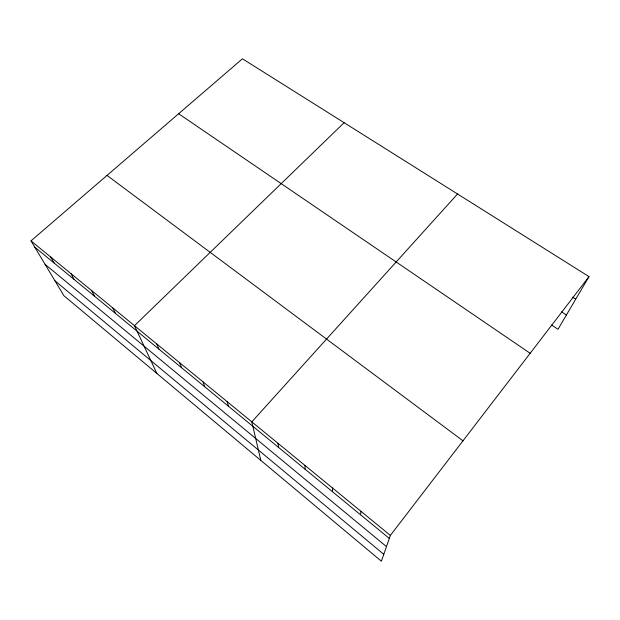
<?xml version="1.0" encoding="UTF-8"?>
<svg xmlns="http://www.w3.org/2000/svg" width="620" height="620" viewBox="0 0 620 620"><rect width="100%" height="100%" fill="white"/><g stroke="black" fill="none" stroke-linecap="round" stroke-linejoin="round"><path stroke-width="0.93" d="M332.413 491.66L332.553 488.033M360.46 514.708L361.042 511.384M589 276.621L390.368 535.424L381.385 561.208L63.891 295.709L31 240.87L242.451 58.791L589 276.621L558.008 329.282L551.583 325.027M457.545 193.99L251.813 421.856L260.795 460.365M344.115 122.698L134.478 325.686L156.899 373.48M572.554 297.158L575.716 299.189M561.565 311.844L566.409 315.007M178.638 113.739L530.154 353.292M107.012 175.413L462.985 440.805M31 240.87L390.368 535.424M34.743 247.109L389.321 538.423M45.059 264.314L386.477 546.6M54.948 280.79L383.788 554.319M50.708 257.021L54.235 263.12M70.889 273.56L74.198 279.519M91.566 290.509L94.643 296.321M112.755 307.877L115.583 313.526M156.751 343.937L159.046 349.231M179.599 362.669L181.598 367.761M203.042 381.881L204.74 386.772M227.106 401.605L228.486 406.278M277.977 443.3L278.644 447.485M304.877 465.349L305.149 469.262"/></g></svg>
